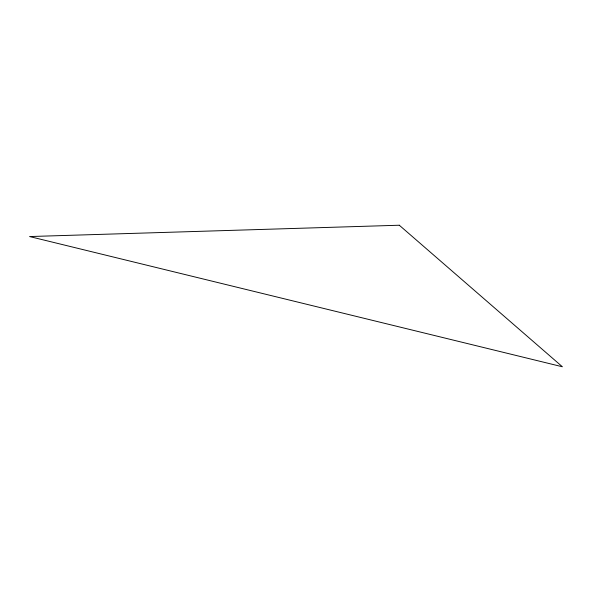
<?xml version="1.0" encoding="UTF-8"?>
<svg xmlns="http://www.w3.org/2000/svg" width="592" height="592" viewBox="0 0 592 592"><rect width="100%" height="100%" fill="white"/><g stroke="black" fill="none" stroke-linecap="round" stroke-linejoin="round"><path stroke-width="0.89" d="M399.289 225.226L29.6 236.548L562.4 366.774L399.289 225.226"/></g></svg>
